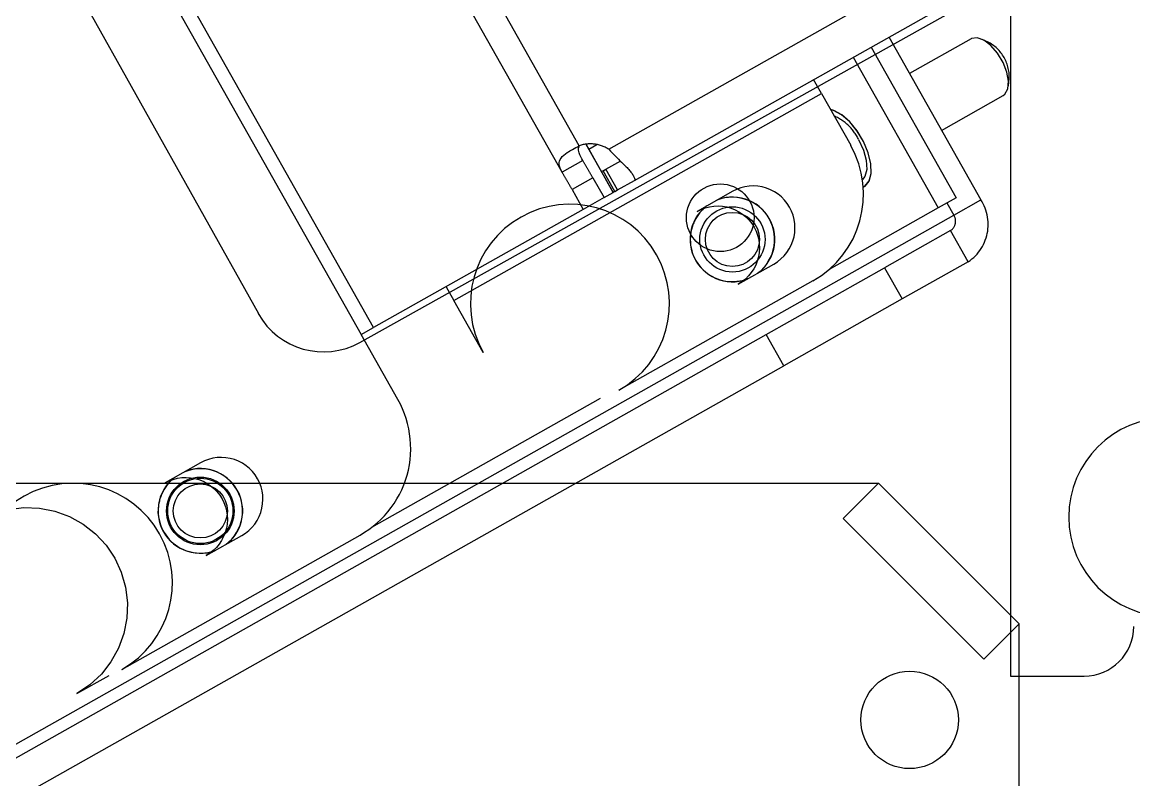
# Model space of a CAD drawing. Header units: inches. Extents: x 0 to 20.3, y 0 to 46.
# Drawn here: x 15.495 to 18.288, y 3.254 to 5.159 of the extents above; entities that cross this region are included whole.
import ezdxf

# ---------------------------------------------------------------- set-up
doc = ezdxf.new("R2010")
doc.units = ezdxf.units.IN
doc.header["$MEASUREMENT"] = 0
for name, color, linetype in [('3_250BIT_500TAB', 7, 'Continuous'), ('6_125BIT_500DEP', 7, 'Continuous'), ('8_250BIT_500OUTLINE', 7, 'Continuous'), ('CONSTRUCTION', 7, 'Continuous'), ('DF_COMP', 7, 'Continuous')]:
    doc.layers.add(name, color=color, linetype=linetype)

msp = doc.modelspace()

# ---------------------------------------------------------------- linework, layer by layer
at = {"layer": '3_250BIT_500TAB', "linetype": 'Continuous'}
for p, q in [((15.5252, 5.4334), (16.0883, 4.4263)), ((16.3434, 4.3541), (18.181, 5.3815))]:
    msp.add_line(p, q, dxfattribs=at)
msp.add_arc((16.2519, 4.5178), 0.1875, 209.2093, 299.2093, dxfattribs=at)
at = {"layer": '6_125BIT_500DEP', "linetype": 'Continuous'}
for centre, radius in [((17.249, 4.6674), 0.085), ((15.9425, 3.9303), 0.085), ((17.725, 3.405), 0.1225)]:
    msp.add_circle(centre, radius, dxfattribs=at)
at = {"layer": '8_250BIT_500OUTLINE', "linetype": 'Continuous'}
msp.add_arc((18.375, 3.915), 0.25, 90, 270, dxfattribs=at)
at = {"layer": 'CONSTRUCTION', "linetype": 'Continuous'}
for p, q in [((12.2911, 4), (17.6464, 4)), ((17.6464, 4), (17.5581, 3.9116)), ((18, 3.6464), (17.6464, 4)), ((17.5581, 3.9116), (17.9116, 3.5581)), ((17.9116, 3.5581), (18, 3.6464)), ((18, 1.0411), (18, 3.6464))]:
    msp.add_line(p, q, dxfattribs=at)
at = {"layer": 'DF_COMP', "linetype": 'Continuous'}
for p, q in [((17.9782, 8.365), (17.9782, 3.515)), ((16.2152, 5.9091), (16.8514, 4.7814)), ((16.8948, 4.8484), (16.298, 5.9063)), ((15.6098, 5.6801), (16.3468, 4.3737)), ((16.3776, 4.3911), (15.6406, 5.6975)), ((16.9688, 4.8394), (17.7734, 5.2933)), ((17.0332, 4.7609), (17.848, 5.2206)), ((17.6729, 5.1218), (17.9039, 4.7125)), ((17.8795, 5.1172), (17.7248, 5.03)), ((17.8805, 5.1178), (17.8795, 5.1172)), ((17.8945, 5.1198), (17.8805, 5.1178)), ((17.9114, 5.1137), (17.8945, 5.1198)), ((17.9243, 5.1078), (17.9075, 5.1158)), ((17.9291, 5.1004), (17.9114, 5.1137)), ((17.628, 5.0965), (17.8417, 4.7176)), ((17.9274, 5.106), (17.9243, 5.1078)), ((17.9305, 5.1041), (17.9274, 5.106)), ((17.9458, 5.0811), (17.9291, 5.1004)), ((17.9335, 5.102), (17.9305, 5.1041)), ((17.9365, 5.0999), (17.9335, 5.102)), ((17.9393, 5.0976), (17.9365, 5.0999)), ((17.9421, 5.0953), (17.9393, 5.0976)), ((17.9447, 5.0928), (17.9421, 5.0953)), ((17.9473, 5.0903), (17.9447, 5.0928)), ((17.9498, 5.0876), (17.9473, 5.0903)), ((17.9522, 5.0849), (17.9498, 5.0876)), ((17.9545, 5.082), (17.9522, 5.0849)), ((17.5827, 5.071), (17.7965, 4.6921)), ((17.9597, 5.058), (17.9458, 5.0811)), ((17.9567, 5.0791), (17.9545, 5.082)), ((17.9587, 5.0761), (17.9567, 5.0791)), ((17.9607, 5.0731), (17.9587, 5.0761)), ((17.9692, 5.0336), (17.9597, 5.058)), ((17.9625, 5.07), (17.9607, 5.0731)), ((17.9643, 5.0668), (17.9625, 5.07)), ((17.9659, 5.0635), (17.9643, 5.0668)), ((17.9674, 5.0602), (17.9659, 5.0635)), ((17.9687, 5.0568), (17.9674, 5.0602)), ((17.97, 5.0534), (17.9687, 5.0568)), ((17.9734, 5.0105), (17.9692, 5.0336)), ((17.9711, 5.0499), (17.97, 5.0534)), ((17.9721, 5.0464), (17.9711, 5.0499)), ((17.9729, 5.0429), (17.9721, 5.0464)), ((17.9736, 5.0393), (17.9729, 5.0429)), ((17.9742, 5.0358), (17.9736, 5.0393)), ((17.9747, 5.0322), (17.9742, 5.0358)), ((17.975, 5.0285), (17.9747, 5.0322)), ((17.9752, 5.0249), (17.975, 5.0285)), ((17.5031, 4.9801), (17.4834, 5.0149)), ((17.9718, 4.9912), (17.9734, 5.0105)), ((17.9733, 4.9991), (17.9752, 5.0176)), ((17.9752, 5.0213), (17.9752, 5.0249)), ((17.9752, 5.0176), (17.9752, 5.0213)), ((16.5799, 4.4593), (17.5031, 4.9801)), ((17.5031, 4.9801), (17.5768, 4.8495)), ((17.8053, 4.8871), (17.96, 4.9744)), ((17.96, 4.9744), (17.9646, 4.9778)), ((17.9646, 4.9778), (17.9718, 4.9912)), ((17.534, 4.9372), (17.5261, 4.9394)), ((17.5341, 4.937), (17.5262, 4.9392)), ((17.5339, 4.9369), (17.5262, 4.9391)), ((17.554, 4.9262), (17.5339, 4.9369)), ((17.5542, 4.9264), (17.534, 4.9372)), ((17.5542, 4.9263), (17.5341, 4.937)), ((17.5381, 4.9216), (17.5354, 4.9228)), ((17.5407, 4.9204), (17.5381, 4.9216)), ((17.5433, 4.9191), (17.5407, 4.9204)), ((17.5459, 4.9177), (17.5433, 4.9191)), ((17.5484, 4.9163), (17.5459, 4.9177)), ((17.5509, 4.9148), (17.5484, 4.9163)), ((17.5744, 4.9085), (17.554, 4.9262)), ((17.5745, 4.9087), (17.5542, 4.9264)), ((17.5745, 4.9086), (17.5542, 4.9263)), ((17.5534, 4.9132), (17.5509, 4.9148)), ((17.5558, 4.9116), (17.5534, 4.9132)), ((17.5582, 4.91), (17.5558, 4.9116)), ((17.5606, 4.9083), (17.5582, 4.91)), ((17.5629, 4.9065), (17.5606, 4.9083)), ((17.5651, 4.9047), (17.5629, 4.9065)), ((17.5673, 4.9028), (17.5651, 4.9047)), ((17.5695, 4.9009), (17.5673, 4.9028)), ((17.5716, 4.8989), (17.5695, 4.9009)), ((17.5737, 4.8968), (17.5716, 4.8989)), ((17.5757, 4.8947), (17.5737, 4.8968)), ((17.5933, 4.8854), (17.5744, 4.9085)), ((17.5935, 4.8856), (17.5745, 4.9087)), ((17.5934, 4.8855), (17.5745, 4.9086)), ((17.5777, 4.8926), (17.5757, 4.8947)), ((17.5796, 4.8904), (17.5777, 4.8926)), ((17.5815, 4.8882), (17.5796, 4.8904)), ((17.5833, 4.8859), (17.5815, 4.8882)), ((17.585, 4.8836), (17.5833, 4.8859)), ((17.5867, 4.8812), (17.585, 4.8836)), ((17.5884, 4.8788), (17.5867, 4.8812)), ((17.5899, 4.8764), (17.5884, 4.8788)), ((17.5915, 4.8739), (17.5899, 4.8764)), ((17.5929, 4.8714), (17.5915, 4.8739)), ((17.5943, 4.8689), (17.5929, 4.8714)), ((17.6092, 4.8587), (17.5933, 4.8854)), ((17.6093, 4.8587), (17.5934, 4.8855)), ((17.6094, 4.8588), (17.5935, 4.8856)), ((17.5957, 4.8663), (17.5943, 4.8689)), ((17.5969, 4.8637), (17.5957, 4.8663)), ((17.5969, 4.8637), (17.609, 4.8377)), ((16.8973, 4.8492), (16.8948, 4.8484)), ((16.8997, 4.8499), (16.8973, 4.8492)), ((16.9022, 4.8506), (16.8997, 4.8499)), ((16.9047, 4.8512), (16.9022, 4.8506)), ((16.9073, 4.8517), (16.9047, 4.8512)), ((16.9098, 4.8521), (16.9073, 4.8517)), ((16.9123, 4.8525), (16.9098, 4.8521)), ((16.9116, 4.8524), (16.9801, 4.731)), ((16.9802, 4.731), (16.9117, 4.8524)), ((16.9149, 4.8527), (16.9123, 4.8525)), ((16.9175, 4.8529), (16.9149, 4.8527)), ((16.92, 4.853), (16.9175, 4.8529)), ((16.9188, 4.8399), (16.9392, 4.8514)), ((16.9226, 4.8531), (16.92, 4.853)), ((16.9252, 4.8531), (16.9226, 4.8531)), ((16.9277, 4.8529), (16.9252, 4.8531)), ((16.9303, 4.8527), (16.9277, 4.8529)), ((16.9329, 4.8525), (16.9303, 4.8527)), ((16.9354, 4.8521), (16.9329, 4.8525)), ((16.938, 4.8517), (16.9354, 4.8521)), ((16.9405, 4.8512), (16.938, 4.8517)), ((16.943, 4.8506), (16.9405, 4.8512)), ((16.9455, 4.85), (16.943, 4.8506)), ((16.9479, 4.8492), (16.9455, 4.85)), ((16.9504, 4.8484), (16.9479, 4.8492)), ((16.9528, 4.8476), (16.9504, 4.8484)), ((16.9552, 4.8466), (16.9528, 4.8476)), ((16.9576, 4.8456), (16.9552, 4.8466)), ((16.9599, 4.8445), (16.9576, 4.8456)), ((16.9622, 4.8433), (16.9599, 4.8445)), ((16.9644, 4.8421), (16.9622, 4.8433)), ((16.9666, 4.8408), (16.9644, 4.8421)), ((16.9688, 4.8394), (16.9666, 4.8408)), ((17.609, 4.8377), (17.616, 4.812)), ((17.6209, 4.8305), (17.6092, 4.8587)), ((17.621, 4.8306), (17.6093, 4.8587)), ((17.6211, 4.8306), (17.6094, 4.8588)), ((16.9036, 4.811), (16.8514, 4.7816)), ((16.9045, 4.8096), (16.9036, 4.811)), ((16.9054, 4.8082), (16.9045, 4.8096)), ((16.9062, 4.8067), (16.9054, 4.8082)), ((16.9071, 4.8053), (16.9062, 4.8067)), ((16.908, 4.8039), (16.9071, 4.8053)), ((16.9616, 4.7894), (16.9989, 4.8104)), ((17.616, 4.812), (17.6171, 4.7891)), ((17.6273, 4.8032), (17.6209, 4.8305)), ((17.6275, 4.8033), (17.621, 4.8306)), ((17.6276, 4.8032), (17.6211, 4.8306)), ((16.8523, 4.7802), (16.8514, 4.7816)), ((16.8532, 4.7787), (16.8523, 4.7802)), ((16.854, 4.7773), (16.8532, 4.7787)), ((16.8549, 4.7759), (16.854, 4.7773)), ((16.9088, 4.8024), (16.908, 4.8039)), ((16.9097, 4.801), (16.9088, 4.8024)), ((16.9105, 4.7995), (16.9097, 4.801)), ((16.9114, 4.7981), (16.9105, 4.7995)), ((16.9123, 4.7967), (16.9114, 4.7981)), ((16.9131, 4.7952), (16.9123, 4.7967)), ((16.914, 4.7938), (16.9131, 4.7952)), ((16.9148, 4.7923), (16.914, 4.7938)), ((16.9157, 4.7909), (16.9148, 4.7923)), ((16.9165, 4.7895), (16.9157, 4.7909)), ((16.9174, 4.788), (16.9165, 4.7895)), ((16.9182, 4.7866), (16.9174, 4.788)), ((16.919, 4.7851), (16.9182, 4.7866)), ((16.9199, 4.7837), (16.919, 4.7851)), ((16.9207, 4.7822), (16.9199, 4.7837)), ((16.9216, 4.7808), (16.9207, 4.7822)), ((16.9224, 4.7793), (16.9216, 4.7808)), ((16.9232, 4.7779), (16.9224, 4.7793)), ((16.9241, 4.7764), (16.9232, 4.7779)), ((16.9545, 4.7854), (16.9507, 4.7833)), ((16.9545, 4.7854), (16.9616, 4.7894)), ((16.9839, 4.7331), (16.9545, 4.7854)), ((16.9911, 4.7372), (16.9616, 4.7894)), ((17.6171, 4.7891), (17.6123, 4.7714)), ((17.623, 4.7597), (17.6281, 4.7789)), ((17.6232, 4.7598), (17.6282, 4.779)), ((17.6233, 4.7596), (17.6284, 4.7789)), ((17.6281, 4.7789), (17.6273, 4.8032)), ((17.6282, 4.779), (17.6275, 4.8033)), ((17.6284, 4.7789), (17.6276, 4.8032)), ((16.8558, 4.7744), (16.8549, 4.7759)), ((16.8566, 4.773), (16.8558, 4.7744)), ((16.8575, 4.7715), (16.8566, 4.773)), ((16.8584, 4.7701), (16.8575, 4.7715)), ((16.8592, 4.7687), (16.8584, 4.7701)), ((16.8601, 4.7672), (16.8592, 4.7687)), ((16.8609, 4.7658), (16.8601, 4.7672)), ((16.8618, 4.7643), (16.8609, 4.7658)), ((16.8626, 4.7629), (16.8618, 4.7643)), ((16.8635, 4.7615), (16.8626, 4.7629)), ((16.8643, 4.76), (16.8635, 4.7615)), ((16.8652, 4.7586), (16.8643, 4.76)), ((16.866, 4.7571), (16.8652, 4.7586)), ((16.8669, 4.7557), (16.866, 4.7571)), ((16.8677, 4.7542), (16.8669, 4.7557)), ((16.8685, 4.7528), (16.8677, 4.7542)), ((16.8694, 4.7513), (16.8685, 4.7528)), ((16.8702, 4.7499), (16.8694, 4.7513)), ((16.8711, 4.7484), (16.8702, 4.7499)), ((16.929, 4.7676), (16.8768, 4.7382)), ((16.9249, 4.7749), (16.9241, 4.7764)), ((16.9257, 4.7735), (16.9249, 4.7749)), ((16.9266, 4.772), (16.9257, 4.7735)), ((16.9274, 4.7706), (16.9266, 4.772)), ((16.9282, 4.7691), (16.9274, 4.7706)), ((16.929, 4.7676), (16.9282, 4.7691)), ((16.929, 4.7676), (16.9571, 4.718)), ((16.9911, 4.7372), (17.0332, 4.7609)), ((17.6123, 4.7714), (17.6063, 4.7635)), ((17.6126, 4.7471), (17.623, 4.7597)), ((17.6128, 4.7472), (17.6232, 4.7598)), ((17.6129, 4.747), (17.6233, 4.7596)), ((16.8719, 4.747), (16.8711, 4.7484)), ((16.8727, 4.7455), (16.8719, 4.747)), ((16.8735, 4.744), (16.8727, 4.7455)), ((16.8744, 4.7426), (16.8735, 4.744)), ((16.8752, 4.7411), (16.8744, 4.7426)), ((16.876, 4.7397), (16.8752, 4.7411)), ((16.8768, 4.7382), (16.876, 4.7397)), ((16.8768, 4.7382), (16.9049, 4.6885)), ((16.9571, 4.718), (16.9801, 4.731)), ((16.9802, 4.731), (16.9801, 4.731)), ((16.9839, 4.7331), (16.9802, 4.731)), ((16.9839, 4.7331), (16.9911, 4.7372)), ((17.2803, 4.7339), (17.1911, 4.6835)), ((17.2902, 4.7388), (17.2803, 4.7339)), ((17.3005, 4.7426), (17.2902, 4.7388)), ((17.3111, 4.7453), (17.3005, 4.7426)), ((17.322, 4.747), (17.3111, 4.7453)), ((17.333, 4.7474), (17.322, 4.747)), ((17.3439, 4.7467), (17.333, 4.7474)), ((17.3548, 4.7449), (17.3439, 4.7467)), ((17.3654, 4.742), (17.3548, 4.7449)), ((17.3756, 4.7379), (17.3654, 4.742)), ((17.3853, 4.7328), (17.3756, 4.7379)), ((17.3945, 4.7268), (17.3853, 4.7328)), ((17.403, 4.7197), (17.3945, 4.7268)), ((17.6084, 4.7447), (17.6126, 4.7471)), ((17.6084, 4.7445), (17.6129, 4.747)), ((17.6106, 4.7458), (17.6128, 4.7472)), ((16.9571, 4.718), (16.9049, 4.6885)), ((17.2126, 4.6956), (17.2051, 4.689)), ((17.2107, 4.6935), (17.2085, 4.6915)), ((17.2131, 4.6954), (17.2107, 4.6935)), ((17.2112, 4.6922), (17.2219, 4.695)), ((17.2154, 4.6973), (17.2131, 4.6954)), ((17.2219, 4.695), (17.2327, 4.6966)), ((17.2327, 4.6966), (17.2437, 4.6971)), ((17.2503, 4.7148), (17.2407, 4.7115)), ((17.2531, 4.7161), (17.2436, 4.7131)), ((17.2437, 4.6971), (17.2547, 4.6964)), ((17.2602, 4.7171), (17.2503, 4.7148)), ((17.2629, 4.7181), (17.2531, 4.7161)), ((17.2547, 4.6964), (17.2655, 4.6945)), ((17.2702, 4.7185), (17.2602, 4.7171)), ((17.2727, 4.7192), (17.2629, 4.7181)), ((17.2655, 4.6945), (17.2761, 4.6916)), ((17.2803, 4.7189), (17.2702, 4.7185)), ((17.2827, 4.7194), (17.2727, 4.7192)), ((17.2904, 4.7184), (17.2803, 4.7189)), ((17.2926, 4.7186), (17.2827, 4.7194)), ((17.3004, 4.7169), (17.2904, 4.7184)), ((17.3024, 4.717), (17.2926, 4.7186)), ((17.3103, 4.7144), (17.3004, 4.7169)), ((17.3121, 4.7144), (17.3024, 4.717)), ((17.3198, 4.7111), (17.3103, 4.7144)), ((17.3214, 4.7109), (17.3121, 4.7144)), ((17.329, 4.7068), (17.3198, 4.7111)), ((17.3304, 4.7066), (17.3214, 4.7109)), ((17.3377, 4.7016), (17.329, 4.7068)), ((17.3389, 4.7015), (17.3304, 4.7066)), ((17.3459, 4.6957), (17.3377, 4.7016)), ((17.3469, 4.6955), (17.3389, 4.7015)), ((17.3535, 4.689), (17.3459, 4.6957)), ((17.3543, 4.6889), (17.3469, 4.6955)), ((17.4107, 4.7119), (17.403, 4.7197)), ((17.4175, 4.7033), (17.4107, 4.7119)), ((17.4234, 4.694), (17.4175, 4.7033)), ((17.4283, 4.6842), (17.4234, 4.694)), ((17.8417, 4.7176), (17.7965, 4.6921)), ((17.8188, 4.7047), (17.836, 4.6742)), ((17.836, 4.6742), (17.9039, 4.7125)), ((17.9069, 4.7075), (17.9039, 4.7125)), ((17.9098, 4.7024), (17.9069, 4.7075)), ((17.9123, 4.6971), (17.9098, 4.7024)), ((17.9146, 4.6917), (17.9123, 4.6971)), ((15.332, 3.2615), (17.836, 4.6742)), ((16.9049, 4.6885), (16.3776, 4.3911)), ((17.187, 4.6654), (17.1825, 4.6565)), ((17.1877, 4.6657), (17.1863, 4.663)), ((17.1923, 4.6738), (17.187, 4.6654)), ((17.1893, 4.6683), (17.1877, 4.6657)), ((17.1909, 4.6708), (17.1893, 4.6683)), ((17.1926, 4.6733), (17.1909, 4.6708)), ((17.1911, 4.6835), (17.2009, 4.6884)), ((17.1984, 4.6817), (17.1923, 4.6738)), ((17.1943, 4.6758), (17.1926, 4.6733)), ((17.1961, 4.6782), (17.1943, 4.6758)), ((17.198, 4.6806), (17.1961, 4.6782)), ((17.2, 4.6829), (17.198, 4.6806)), ((17.2051, 4.689), (17.1984, 4.6817)), ((17.202, 4.6851), (17.2, 4.6829)), ((17.2009, 4.6884), (17.2112, 4.6922)), ((17.2041, 4.6873), (17.202, 4.6851)), ((17.2063, 4.6894), (17.2041, 4.6873)), ((17.2085, 4.6915), (17.2063, 4.6894)), ((17.2761, 4.6916), (17.2863, 4.6875)), ((17.2863, 4.6875), (17.2961, 4.6825)), ((17.2961, 4.6825), (17.3052, 4.6764)), ((17.3052, 4.6764), (17.3137, 4.6694)), ((17.3137, 4.6694), (17.3214, 4.6615)), ((17.3604, 4.6816), (17.3535, 4.689)), ((17.3611, 4.6816), (17.3543, 4.6889)), ((17.3666, 4.6736), (17.3604, 4.6816)), ((17.3671, 4.6737), (17.3611, 4.6816)), ((17.372, 4.665), (17.3666, 4.6736)), ((17.3724, 4.6653), (17.3671, 4.6737)), ((17.3765, 4.656), (17.372, 4.665)), ((17.3769, 4.6564), (17.3724, 4.6653)), ((17.4321, 4.6739), (17.4283, 4.6842)), ((17.4349, 4.6632), (17.4321, 4.6739)), ((17.7965, 4.6921), (17.5228, 4.5377)), ((17.8367, 4.6729), (17.836, 4.6742)), ((17.8375, 4.6717), (17.8367, 4.6729)), ((17.8381, 4.6703), (17.8375, 4.6717)), ((17.8387, 4.669), (17.8381, 4.6703)), ((17.8392, 4.6676), (17.8387, 4.669)), ((17.8396, 4.6662), (17.8392, 4.6676)), ((17.8399, 4.6648), (17.8396, 4.6662)), ((17.9166, 4.6861), (17.9146, 4.6917)), ((17.9183, 4.6805), (17.9166, 4.6861)), ((17.9197, 4.6748), (17.9183, 4.6805)), ((17.9208, 4.6691), (17.9197, 4.6748)), ((17.9216, 4.6633), (17.9208, 4.6691)), ((17.1761, 4.6377), (17.1742, 4.6279)), ((17.1766, 4.6377), (17.1759, 4.6348)), ((17.1789, 4.6472), (17.1761, 4.6377)), ((17.1774, 4.6406), (17.1766, 4.6377)), ((17.1782, 4.6436), (17.1774, 4.6406)), ((17.1791, 4.6464), (17.1782, 4.6436)), ((17.1825, 4.6565), (17.1789, 4.6472)), ((17.1801, 4.6493), (17.1791, 4.6464)), ((17.1812, 4.6521), (17.1801, 4.6493)), ((17.1823, 4.6549), (17.1812, 4.6521)), ((17.1836, 4.6576), (17.1823, 4.6549)), ((17.1849, 4.6604), (17.1836, 4.6576)), ((17.1863, 4.663), (17.1849, 4.6604)), ((17.3214, 4.6615), (17.3282, 4.6529)), ((17.3282, 4.6529), (17.3341, 4.6437)), ((17.3341, 4.6437), (17.339, 4.6338)), ((17.3802, 4.6465), (17.3765, 4.656)), ((17.3805, 4.6471), (17.3769, 4.6564)), ((17.383, 4.6368), (17.3802, 4.6465)), ((17.3833, 4.6375), (17.3805, 4.6471)), ((17.3851, 4.6278), (17.3833, 4.6375)), ((17.4365, 4.6524), (17.4349, 4.6632)), ((17.4362, 4.6304), (17.4369, 4.6414)), ((17.4369, 4.6414), (17.4365, 4.6524)), ((17.8293, 4.6361), (17.8304, 4.6371)), ((17.8304, 4.6371), (17.8315, 4.638)), ((17.8315, 4.638), (17.8326, 4.639)), ((17.8326, 4.639), (17.8336, 4.6401)), ((17.8336, 4.6401), (17.8345, 4.6413)), ((17.8345, 4.6413), (17.8354, 4.6424)), ((17.8354, 4.6424), (17.8362, 4.6436)), ((17.8362, 4.6436), (17.837, 4.6449)), ((17.837, 4.6449), (17.8377, 4.6462)), ((17.8377, 4.6462), (17.8383, 4.6475)), ((17.8383, 4.6475), (17.8388, 4.6489)), ((17.8388, 4.6489), (17.8393, 4.6503)), ((17.8393, 4.6503), (17.8397, 4.6517)), ((17.8397, 4.6517), (17.84, 4.6531)), ((17.8402, 4.6633), (17.8399, 4.6648)), ((17.84, 4.6531), (17.8403, 4.6546)), ((17.8404, 4.6619), (17.8402, 4.6633)), ((17.8403, 4.6546), (17.8405, 4.656)), ((17.8405, 4.6604), (17.8404, 4.6619)), ((17.8406, 4.659), (17.8405, 4.6604)), ((17.8405, 4.656), (17.8406, 4.6575)), ((17.8406, 4.6575), (17.8406, 4.659)), ((17.9211, 4.634), (17.9218, 4.6398)), ((17.9221, 4.6574), (17.9216, 4.6633)), ((17.9218, 4.6398), (17.9222, 4.6457)), ((17.9223, 4.6515), (17.9221, 4.6574)), ((17.9222, 4.6457), (17.9223, 4.6515)), ((17.1742, 4.6279), (17.1733, 4.618)), ((17.1733, 4.618), (17.1733, 4.608)), ((17.1739, 4.6198), (17.1737, 4.6127)), ((17.1737, 4.6127), (17.1739, 4.6056)), ((17.1741, 4.6228), (17.1739, 4.6198)), ((17.1745, 4.6258), (17.1741, 4.6228)), ((17.1749, 4.6288), (17.1745, 4.6258)), ((17.1754, 4.6318), (17.1749, 4.6288)), ((17.1759, 4.6348), (17.1754, 4.6318)), ((17.339, 4.6338), (17.3428, 4.6235)), ((17.3428, 4.6235), (17.3456, 4.6129)), ((17.3456, 4.6129), (17.3472, 4.602)), ((17.3848, 4.6268), (17.383, 4.6368)), ((17.3856, 4.6167), (17.3848, 4.6268)), ((17.3861, 4.6178), (17.3851, 4.6278)), ((17.3855, 4.6066), (17.3856, 4.6167)), ((17.3861, 4.6079), (17.3861, 4.6178)), ((17.4315, 4.609), (17.4344, 4.6196)), ((17.4344, 4.6196), (17.4362, 4.6304)), ((17.8281, 4.6353), (17.6622, 4.5417)), ((17.8281, 4.6353), (17.8293, 4.6361)), ((17.8723, 4.5569), (17.8281, 4.6353)), ((17.9131, 4.6059), (17.9152, 4.6113)), ((17.9152, 4.6113), (17.9171, 4.6169)), ((17.9171, 4.6169), (17.9188, 4.6225)), ((17.9188, 4.6225), (17.9201, 4.6282)), ((17.9201, 4.6282), (17.9211, 4.634)), ((17.1733, 4.608), (17.1742, 4.5981)), ((17.1739, 4.6056), (17.1747, 4.5986)), ((17.1742, 4.5981), (17.1761, 4.5883)), ((17.1747, 4.5986), (17.1759, 4.5915)), ((17.1759, 4.5915), (17.1775, 4.5846)), ((17.1761, 4.5883), (17.1788, 4.5788)), ((17.1775, 4.5846), (17.1797, 4.5779)), ((17.3477, 4.591), (17.347, 4.58)), ((17.3472, 4.602), (17.3477, 4.591)), ((17.3794, 4.577), (17.3824, 4.5866)), ((17.3805, 4.5786), (17.3833, 4.5882)), ((17.3824, 4.5866), (17.3844, 4.5966)), ((17.3833, 4.5882), (17.3851, 4.598)), ((17.3844, 4.5966), (17.3855, 4.6066)), ((17.3851, 4.598), (17.3861, 4.6079)), ((17.4163, 4.5799), (17.4223, 4.589)), ((17.4223, 4.589), (17.4274, 4.5988)), ((17.4274, 4.5988), (17.4315, 4.609)), ((17.8981, 4.5807), (17.9016, 4.5854)), ((17.9016, 4.5854), (17.9048, 4.5903)), ((17.9048, 4.5903), (17.9078, 4.5953)), ((17.9078, 4.5953), (17.9106, 4.6005)), ((17.9106, 4.6005), (17.9131, 4.6059)), ((17.1788, 4.5788), (17.1824, 4.5695)), ((17.1797, 4.5779), (17.1822, 4.5712)), ((17.1822, 4.5712), (17.1852, 4.5648)), ((17.1824, 4.5695), (17.1869, 4.5606)), ((17.1852, 4.5648), (17.1887, 4.5586)), ((17.1869, 4.5606), (17.1922, 4.5522)), ((17.1887, 4.5586), (17.1925, 4.5526)), ((17.3422, 4.5586), (17.3382, 4.5484)), ((17.3451, 4.5692), (17.3422, 4.5586)), ((17.347, 4.58), (17.3451, 4.5692)), ((17.3651, 4.5502), (17.3707, 4.5587)), ((17.3671, 4.5521), (17.3724, 4.5605)), ((17.3707, 4.5587), (17.3755, 4.5676)), ((17.3724, 4.5605), (17.3769, 4.5694)), ((17.3755, 4.5676), (17.3794, 4.577)), ((17.3769, 4.5694), (17.3805, 4.5786)), ((17.3835, 4.551), (17.3928, 4.5569)), ((17.3928, 4.5569), (17.4014, 4.5637)), ((17.4014, 4.5637), (17.4093, 4.5714)), ((17.4093, 4.5714), (17.4163, 4.5799)), ((17.8723, 4.5569), (17.7064, 4.4633)), ((17.8723, 4.5569), (17.8771, 4.5603)), ((17.8771, 4.5603), (17.8817, 4.5639)), ((17.8817, 4.5639), (17.8861, 4.5678)), ((17.8861, 4.5678), (17.8903, 4.5719)), ((17.8903, 4.5719), (17.8943, 4.5762)), ((17.8943, 4.5762), (17.8981, 4.5807)), ((17.1922, 4.5522), (17.1983, 4.5443)), ((17.1925, 4.5526), (17.1968, 4.5469)), ((17.1968, 4.5469), (17.2014, 4.5415)), ((17.1983, 4.5443), (17.205, 4.537)), ((17.2014, 4.5415), (17.2063, 4.5364)), ((17.205, 4.537), (17.2125, 4.5303)), ((17.2063, 4.5364), (17.2116, 4.5317)), ((17.2116, 4.5317), (17.2172, 4.5273)), ((17.2125, 4.5303), (17.2205, 4.5244)), ((17.2172, 4.5273), (17.2231, 4.5233)), ((17.2943, 4.5006), (17.3835, 4.551)), ((17.327, 4.5295), (17.32, 4.521)), ((17.3331, 4.5387), (17.327, 4.5295)), ((17.3382, 4.5484), (17.3331, 4.5387)), ((17.3439, 4.5286), (17.3517, 4.5351)), ((17.3468, 4.5302), (17.3542, 4.5369)), ((17.3517, 4.5351), (17.3588, 4.5424)), ((17.3542, 4.5369), (17.361, 4.5442)), ((17.3588, 4.5424), (17.3651, 4.5502)), ((17.361, 4.5442), (17.3671, 4.5521)), ((17.3647, 4.3739), (17.6622, 4.5417)), ((17.6622, 4.5417), (17.7064, 4.4633)), ((17.4819, 4.5089), (16.9942, 4.2337)), ((17.2205, 4.5244), (17.229, 4.5193)), ((17.2231, 4.5233), (17.2293, 4.5197)), ((17.229, 4.5193), (17.238, 4.515)), ((17.2293, 4.5197), (17.2356, 4.5165)), ((17.2356, 4.5165), (17.2422, 4.5138)), ((17.238, 4.515), (17.2473, 4.5115)), ((17.2422, 4.5138), (17.2489, 4.5115)), ((17.2473, 4.5115), (17.2569, 4.5089)), ((17.2489, 4.5115), (17.2558, 4.5097)), ((17.2558, 4.5097), (17.2628, 4.5083)), ((17.2569, 4.5089), (17.2667, 4.5072)), ((17.2628, 4.5083), (17.2698, 4.5074)), ((17.2667, 4.5072), (17.2766, 4.5065)), ((17.2698, 4.5074), (17.2769, 4.507)), ((17.2766, 4.5065), (17.2866, 4.5067)), ((17.2769, 4.507), (17.284, 4.507)), ((17.284, 4.507), (17.2911, 4.5076)), ((17.2866, 4.5067), (17.2965, 4.5078)), ((17.2911, 4.5076), (17.2981, 4.5086)), ((17.3035, 4.5065), (17.2943, 4.5006)), ((17.2965, 4.5078), (17.3062, 4.5098)), ((17.2981, 4.5086), (17.3051, 4.51)), ((17.3121, 4.5133), (17.3035, 4.5065)), ((17.3051, 4.51), (17.3119, 4.512)), ((17.3062, 4.5098), (17.3158, 4.5127)), ((17.3119, 4.512), (17.3186, 4.5144)), ((17.32, 4.521), (17.3121, 4.5133)), ((16.5602, 4.4941), (16.5799, 4.4593)), ((16.6536, 4.3286), (16.5799, 4.4593)), ((17.7064, 4.4633), (17.4089, 4.2955)), ((16.3468, 4.3737), (16.3776, 4.3911)), ((15.0785, 3.084), (17.3647, 4.3739)), ((16.439, 4.2104), (16.3468, 4.3737)), ((17.4089, 4.2955), (17.3647, 4.3739)), ((15.1227, 3.0057), (17.4089, 4.2955)), ((16.3736, 3.8893), (16.9484, 4.2136)), ((16.4451, 4.1988), (16.439, 4.2104)), ((16.4506, 4.187), (16.4451, 4.1988)), ((16.4555, 4.1748), (16.4506, 4.187)), ((16.4598, 4.1624), (16.4555, 4.1748)), ((16.4634, 4.1499), (16.4598, 4.1624)), ((16.4663, 4.1371), (16.4634, 4.1499)), ((16.4685, 4.1242), (16.4663, 4.1371)), ((16.4701, 4.1112), (16.4685, 4.1242)), ((16.471, 4.0982), (16.4701, 4.1112)), ((16.4708, 4.072), (16.4712, 4.0851)), ((16.4712, 4.0851), (16.471, 4.0982)), ((15.9432, 4.0513), (15.8539, 4.0009)), ((15.953, 4.0561), (15.9432, 4.0513)), ((15.9633, 4.06), (15.953, 4.0561)), ((15.974, 4.0627), (15.9633, 4.06)), ((15.9849, 4.0643), (15.974, 4.0627)), ((15.9958, 4.0648), (15.9849, 4.0643)), ((16.0068, 4.0641), (15.9958, 4.0648)), ((16.0176, 4.0623), (16.0068, 4.0641)), ((16.0282, 4.0593), (16.0176, 4.0623)), ((16.0385, 4.0553), (16.0282, 4.0593)), ((16.0482, 4.0502), (16.0385, 4.0553)), ((16.4678, 4.046), (16.4696, 4.059)), ((16.4696, 4.059), (16.4708, 4.072)), ((15.9132, 4.0322), (15.9036, 4.0289)), ((15.916, 4.0335), (15.9065, 4.0305)), ((15.923, 4.0345), (15.9132, 4.0322)), ((15.9257, 4.0355), (15.916, 4.0335)), ((15.9331, 4.0359), (15.923, 4.0345)), ((15.9356, 4.0366), (15.9257, 4.0355)), ((15.9432, 4.0363), (15.9331, 4.0359)), ((15.9456, 4.0368), (15.9356, 4.0366)), ((15.9533, 4.0358), (15.9432, 4.0363)), ((15.9555, 4.036), (15.9456, 4.0368)), ((15.9633, 4.0343), (15.9533, 4.0358)), ((15.9653, 4.0344), (15.9555, 4.036)), ((15.9731, 4.0318), (15.9633, 4.0343)), ((15.9749, 4.0318), (15.9653, 4.0344)), ((15.9827, 4.0284), (15.9731, 4.0318)), ((15.9843, 4.0283), (15.9749, 4.0318)), ((15.9918, 4.0242), (15.9827, 4.0284)), ((15.9932, 4.024), (15.9843, 4.0283)), ((16.0006, 4.019), (15.9918, 4.0242)), ((16.0017, 4.0188), (15.9932, 4.024)), ((16.0574, 4.0441), (16.0482, 4.0502)), ((16.0658, 4.0371), (16.0574, 4.0441)), ((16.0735, 4.0293), (16.0658, 4.0371)), ((16.0803, 4.0207), (16.0735, 4.0293)), ((16.4621, 4.0205), (16.4652, 4.0332)), ((16.4652, 4.0332), (16.4678, 4.046)), ((15.8539, 4.0009), (15.8638, 4.0058)), ((15.8612, 3.9991), (15.8552, 3.9912)), ((15.859, 3.9956), (15.8572, 3.9932)), ((15.8609, 3.9979), (15.859, 3.9956)), ((15.8629, 4.0002), (15.8609, 3.9979)), ((15.868, 4.0064), (15.8612, 3.9991)), ((15.8649, 4.0025), (15.8629, 4.0002)), ((15.8638, 4.0058), (15.8741, 4.0096)), ((15.867, 4.0047), (15.8649, 4.0025)), ((15.8691, 4.0068), (15.867, 4.0047)), ((15.8754, 4.013), (15.868, 4.0064)), ((15.8713, 4.0088), (15.8691, 4.0068)), ((15.8736, 4.0108), (15.8713, 4.0088)), ((15.8759, 4.0128), (15.8736, 4.0108)), ((15.8741, 4.0096), (15.8847, 4.0124)), ((15.8783, 4.0146), (15.8759, 4.0128)), ((15.8847, 4.0124), (15.8956, 4.014)), ((15.8956, 4.014), (15.9066, 4.0144)), ((15.9066, 4.0144), (15.9175, 4.0138)), ((15.9175, 4.0138), (15.9284, 4.0119)), ((15.9284, 4.0119), (15.939, 4.009)), ((15.939, 4.009), (15.9492, 4.0049)), ((15.9492, 4.0049), (15.9589, 3.9998)), ((15.9589, 3.9998), (15.9681, 3.9938)), ((16.0088, 4.0131), (16.0006, 4.019)), ((16.0098, 4.0129), (16.0017, 4.0188)), ((16.0164, 4.0064), (16.0088, 4.0131)), ((16.0172, 4.0063), (16.0098, 4.0129)), ((16.0233, 3.999), (16.0164, 4.0064)), ((16.0239, 3.999), (16.0172, 4.0063)), ((16.0295, 3.991), (16.0233, 3.999)), ((16.03, 3.9911), (16.0239, 3.999)), ((16.0862, 4.0114), (16.0803, 4.0207)), ((16.0911, 4.0016), (16.0862, 4.0114)), ((16.095, 3.9913), (16.0911, 4.0016)), ((16.4486, 3.9836), (16.4537, 3.9957)), ((16.4537, 3.9957), (16.4582, 4.0079)), ((16.4582, 4.0079), (16.4621, 4.0205)), ((15.8454, 3.9739), (15.8417, 3.9646)), ((15.843, 3.9667), (15.842, 3.9638)), ((15.844, 3.9695), (15.843, 3.9667)), ((15.8452, 3.9723), (15.844, 3.9695)), ((15.8464, 3.975), (15.8452, 3.9723)), ((15.8499, 3.9828), (15.8454, 3.9739)), ((15.8477, 3.9778), (15.8464, 3.975)), ((15.8491, 3.9804), (15.8477, 3.9778)), ((15.8506, 3.9831), (15.8491, 3.9804)), ((15.8552, 3.9912), (15.8499, 3.9828)), ((15.8521, 3.9857), (15.8506, 3.9831)), ((15.8537, 3.9882), (15.8521, 3.9857)), ((15.8554, 3.9907), (15.8537, 3.9882)), ((15.8572, 3.9932), (15.8554, 3.9907)), ((15.9681, 3.9938), (15.9766, 3.9868)), ((15.9766, 3.9868), (15.9842, 3.9789)), ((15.9842, 3.9789), (15.9911, 3.9703)), ((15.9911, 3.9703), (15.997, 3.961)), ((16.0349, 3.9824), (16.0295, 3.991)), ((16.0353, 3.9827), (16.03, 3.9911)), ((16.0394, 3.9734), (16.0349, 3.9824)), ((16.0398, 3.9738), (16.0353, 3.9827)), ((16.0431, 3.9639), (16.0394, 3.9734)), ((16.0434, 3.9645), (16.0398, 3.9738)), ((16.0977, 3.9806), (16.095, 3.9913)), ((16.0993, 3.9697), (16.0977, 3.9806)), ((16.0998, 3.9588), (16.0993, 3.9697)), ((16.4365, 3.9604), (16.4429, 3.9719)), ((16.4429, 3.9719), (16.4486, 3.9836)), ((15.4601, 3.934), (15.499, 3.9387)), ((15.499, 3.9387), (15.5382, 3.9373)), ((15.8371, 3.9453), (15.8362, 3.9354)), ((15.837, 3.9402), (15.8368, 3.9372)), ((15.8373, 3.9432), (15.837, 3.9402)), ((15.8389, 3.9551), (15.8371, 3.9453)), ((15.8377, 3.9462), (15.8373, 3.9432)), ((15.8382, 3.9492), (15.8377, 3.9462)), ((15.8388, 3.9522), (15.8382, 3.9492)), ((15.8395, 3.9551), (15.8388, 3.9522)), ((15.8417, 3.9646), (15.8389, 3.9551)), ((15.8402, 3.958), (15.8395, 3.9551)), ((15.8411, 3.9609), (15.8402, 3.958)), ((15.842, 3.9638), (15.8411, 3.9609)), ((15.997, 3.961), (16.0019, 3.9512)), ((16.0019, 3.9512), (16.0057, 3.9409)), ((16.0057, 3.9409), (16.0084, 3.9303)), ((16.0458, 3.9542), (16.0431, 3.9639)), ((16.0462, 3.9549), (16.0434, 3.9645)), ((16.0476, 3.9442), (16.0458, 3.9542)), ((16.048, 3.9451), (16.0462, 3.9549)), ((16.0485, 3.9341), (16.0476, 3.9442)), ((16.0489, 3.9352), (16.048, 3.9451)), ((16.0973, 3.937), (16.0991, 3.9478)), ((16.0991, 3.9478), (16.0998, 3.9588)), ((16.414, 3.9283), (16.422, 3.9386)), ((16.422, 3.9386), (16.4295, 3.9493)), ((16.4295, 3.9493), (16.4365, 3.9604)), ((15.5382, 3.9373), (15.5767, 3.9298)), ((15.5767, 3.9298), (15.6136, 3.9163)), ((15.6136, 3.9163), (15.6479, 3.8973)), ((15.8362, 3.9354), (15.8361, 3.9254)), ((15.8361, 3.9254), (15.8371, 3.9155)), ((15.8368, 3.9372), (15.8365, 3.9301)), ((15.8365, 3.9301), (15.8368, 3.923)), ((15.8368, 3.923), (15.8375, 3.9159)), ((15.8371, 3.9155), (15.8389, 3.9057)), ((15.8375, 3.9159), (15.8387, 3.9089)), ((16.0084, 3.9303), (16.01, 3.9194)), ((16.01, 3.9194), (16.0105, 3.9084)), ((16.0452, 3.904), (16.0473, 3.9139)), ((16.0461, 3.9056), (16.048, 3.9154)), ((16.0473, 3.9139), (16.0483, 3.924)), ((16.048, 3.9154), (16.0489, 3.9253)), ((16.0483, 3.924), (16.0485, 3.9341)), ((16.0489, 3.9253), (16.0489, 3.9352)), ((16.0852, 3.9064), (16.0903, 3.9161)), ((16.0903, 3.9161), (16.0943, 3.9264)), ((16.0943, 3.9264), (16.0973, 3.937)), ((16.3963, 3.909), (16.4054, 3.9184)), ((16.4054, 3.9184), (16.414, 3.9283)), ((15.6479, 3.8973), (15.6787, 3.8731)), ((15.8387, 3.9089), (15.8404, 3.902)), ((15.8389, 3.9057), (15.8417, 3.8962)), ((15.8404, 3.902), (15.8425, 3.8952)), ((15.8417, 3.8962), (15.8453, 3.8869)), ((15.8425, 3.8952), (15.8451, 3.8886)), ((15.8451, 3.8886), (15.8481, 3.8822)), ((15.8453, 3.8869), (15.8498, 3.878)), ((16.008, 3.8866), (16.0051, 3.876)), ((16.0098, 3.8974), (16.008, 3.8866)), ((16.0105, 3.9084), (16.0098, 3.8974)), ((16.0336, 3.8761), (16.0384, 3.885)), ((16.0352, 3.8779), (16.0397, 3.8868)), ((16.0384, 3.885), (16.0422, 3.8943)), ((16.0397, 3.8868), (16.0434, 3.896)), ((16.0422, 3.8943), (16.0452, 3.904)), ((16.0434, 3.896), (16.0461, 3.9056)), ((16.0643, 3.8811), (16.0721, 3.8888)), ((16.0721, 3.8888), (16.0791, 3.8972)), ((16.0791, 3.8972), (16.0852, 3.9064)), ((16.3553, 3.8766), (16.3662, 3.8839)), ((16.3662, 3.8839), (16.3766, 3.8917)), ((16.3766, 3.8917), (16.3867, 3.9001)), ((16.3867, 3.9001), (16.3963, 3.909)), ((15.6787, 3.8731), (15.7055, 3.8443)), ((15.7453, 3.532), (16.3441, 3.8698)), ((15.8481, 3.8822), (15.8515, 3.876)), ((15.8498, 3.878), (15.8551, 3.8696)), ((15.8515, 3.876), (15.8554, 3.87)), ((15.8551, 3.8696), (15.8611, 3.8617)), ((15.8554, 3.87), (15.8596, 3.8643)), ((15.8596, 3.8643), (15.8642, 3.8589)), ((15.8611, 3.8617), (15.8679, 3.8544)), ((15.8642, 3.8589), (15.8692, 3.8538)), ((15.9571, 3.818), (16.0464, 3.8684)), ((15.9959, 3.856), (15.9898, 3.8469)), ((16.001, 3.8658), (15.9959, 3.856)), ((16.0051, 3.876), (16.001, 3.8658)), ((16.0145, 3.8525), (16.0216, 3.8597)), ((16.0171, 3.8543), (16.0238, 3.8615)), ((16.0216, 3.8597), (16.028, 3.8676)), ((16.0238, 3.8615), (16.0299, 3.8694)), ((16.028, 3.8676), (16.0336, 3.8761)), ((16.0299, 3.8694), (16.0352, 3.8779)), ((16.0464, 3.8684), (16.0557, 3.8743)), ((16.0557, 3.8743), (16.0643, 3.8811)), ((16.3441, 3.8698), (16.3553, 3.8766)), ((15.7055, 3.8443), (15.7274, 3.8118)), ((15.8679, 3.8544), (15.8753, 3.8477)), ((15.8692, 3.8538), (15.8745, 3.849)), ((15.8745, 3.849), (15.8801, 3.8447)), ((15.8753, 3.8477), (15.8833, 3.8418)), ((15.8801, 3.8447), (15.886, 3.8407)), ((15.8833, 3.8418), (15.8918, 3.8367)), ((15.886, 3.8407), (15.8921, 3.8371)), ((15.8918, 3.8367), (15.9008, 3.8323)), ((15.8921, 3.8371), (15.8985, 3.8339)), ((15.8985, 3.8339), (15.905, 3.8312)), ((15.9008, 3.8323), (15.9101, 3.8289)), ((15.905, 3.8312), (15.9118, 3.8289)), ((15.9101, 3.8289), (15.9198, 3.8263)), ((15.9118, 3.8289), (15.9186, 3.8271)), ((15.9186, 3.8271), (15.9256, 3.8257)), ((15.9594, 3.8252), (15.9691, 3.8272)), ((15.961, 3.8259), (15.9679, 3.8274)), ((15.975, 3.8307), (15.9664, 3.8239)), ((15.9679, 3.8274), (15.9748, 3.8293)), ((15.9691, 3.8272), (15.9786, 3.8301)), ((15.9748, 3.8293), (15.9815, 3.8317)), ((15.9828, 3.8384), (15.975, 3.8307)), ((15.9898, 3.8469), (15.9828, 3.8384)), ((16.0068, 3.846), (16.0145, 3.8525)), ((16.0096, 3.8476), (16.0171, 3.8543)), ((15.7274, 3.8118), (15.7439, 3.7762)), ((15.9198, 3.8263), (15.9296, 3.8246)), ((15.9256, 3.8257), (15.9327, 3.8248)), ((15.9296, 3.8246), (15.9395, 3.8239)), ((15.9327, 3.8248), (15.9398, 3.8244)), ((15.9395, 3.8239), (15.9495, 3.824)), ((15.9398, 3.8244), (15.9469, 3.8244)), ((15.9469, 3.8244), (15.954, 3.8249)), ((15.9495, 3.824), (15.9594, 3.8252)), ((15.954, 3.8249), (15.961, 3.8259)), ((15.9664, 3.8239), (15.9571, 3.818)), ((15.7439, 3.7762), (15.7547, 3.7385)), ((15.7547, 3.7385), (15.7594, 3.6996)), ((15.7594, 3.6996), (15.758, 3.6604)), ((15.758, 3.6604), (15.7504, 3.6219)), ((15.7504, 3.6219), (15.737, 3.585)), ((15.737, 3.585), (15.7179, 3.5507)), ((15.7179, 3.5507), (15.6937, 3.5198)), ((15.6937, 3.5198), (15.665, 3.4931)), ((15.6325, 3.4712), (15.7134, 3.5169)), ((15.665, 3.4931), (15.6325, 3.4712)), ((17.9782, 3.515), (18.1632, 3.515))]:
    msp.add_line(p, q, dxfattribs=at)
for centre, radius in [((17.2797, 4.6129), 0.082), ((17.2797, 4.6129), 0.068), ((15.9425, 3.9303), 0.082), ((15.9425, 3.9303), 0.068)]:
    msp.add_circle(centre, radius, dxfattribs=at)
for centre, radius, start, end in [((17.3591, 4.7266), 0.25, 299.4306, 29.4303), ((16.8713, 4.4515), 0.25, 299.4305, 209.4304), ((15.6225, 3.7497), 0.25, 299.4305, 209.4304), ((18.1632, 3.64), 0.125, 270, 0)]:
    msp.add_arc(centre, radius, start, end, dxfattribs=at)
for points, knots in [([(16.8514, 4.7816), (16.8481, 4.7883), (16.8423, 4.8001), (16.8472, 4.8182), (16.8612, 4.8295), (16.8778, 4.8396), (16.8889, 4.8453), (16.8948, 4.8484)], [0, 0, 0, 0, 0.282736, 0.498991, 0.716433, 0.849778, 1, 1, 1, 1]), ([(16.9036, 4.811), (16.9001, 4.8174), (16.8954, 4.826), (16.8928, 4.8368), (16.8929, 4.8423), (16.8938, 4.8455), (16.895, 4.8468), (16.8951, 4.8469)], [0, 0, 0, 0, 0.518904, 0.707406, 0.852179, 0.980964, 1, 1, 1, 1]), ([(16.9688, 4.8394), (16.9745, 4.8335), (16.9852, 4.8224), (17.0002, 4.8077), (17.0122, 4.796), (17.0215, 4.7864), (17.0281, 4.7776), (17.0326, 4.7698), (17.0349, 4.7634), (17.0338, 4.7618), (17.0332, 4.7609)], [0, 0, 0, 0, 0.151212, 0.284538, 0.40055, 0.500131, 0.601478, 0.717891, 0.850483, 1, 1, 1, 1])]:
    msp.add_open_spline(points, degree=3, knots=knots, dxfattribs=at)

doc.saveas('drawing.dxf')
